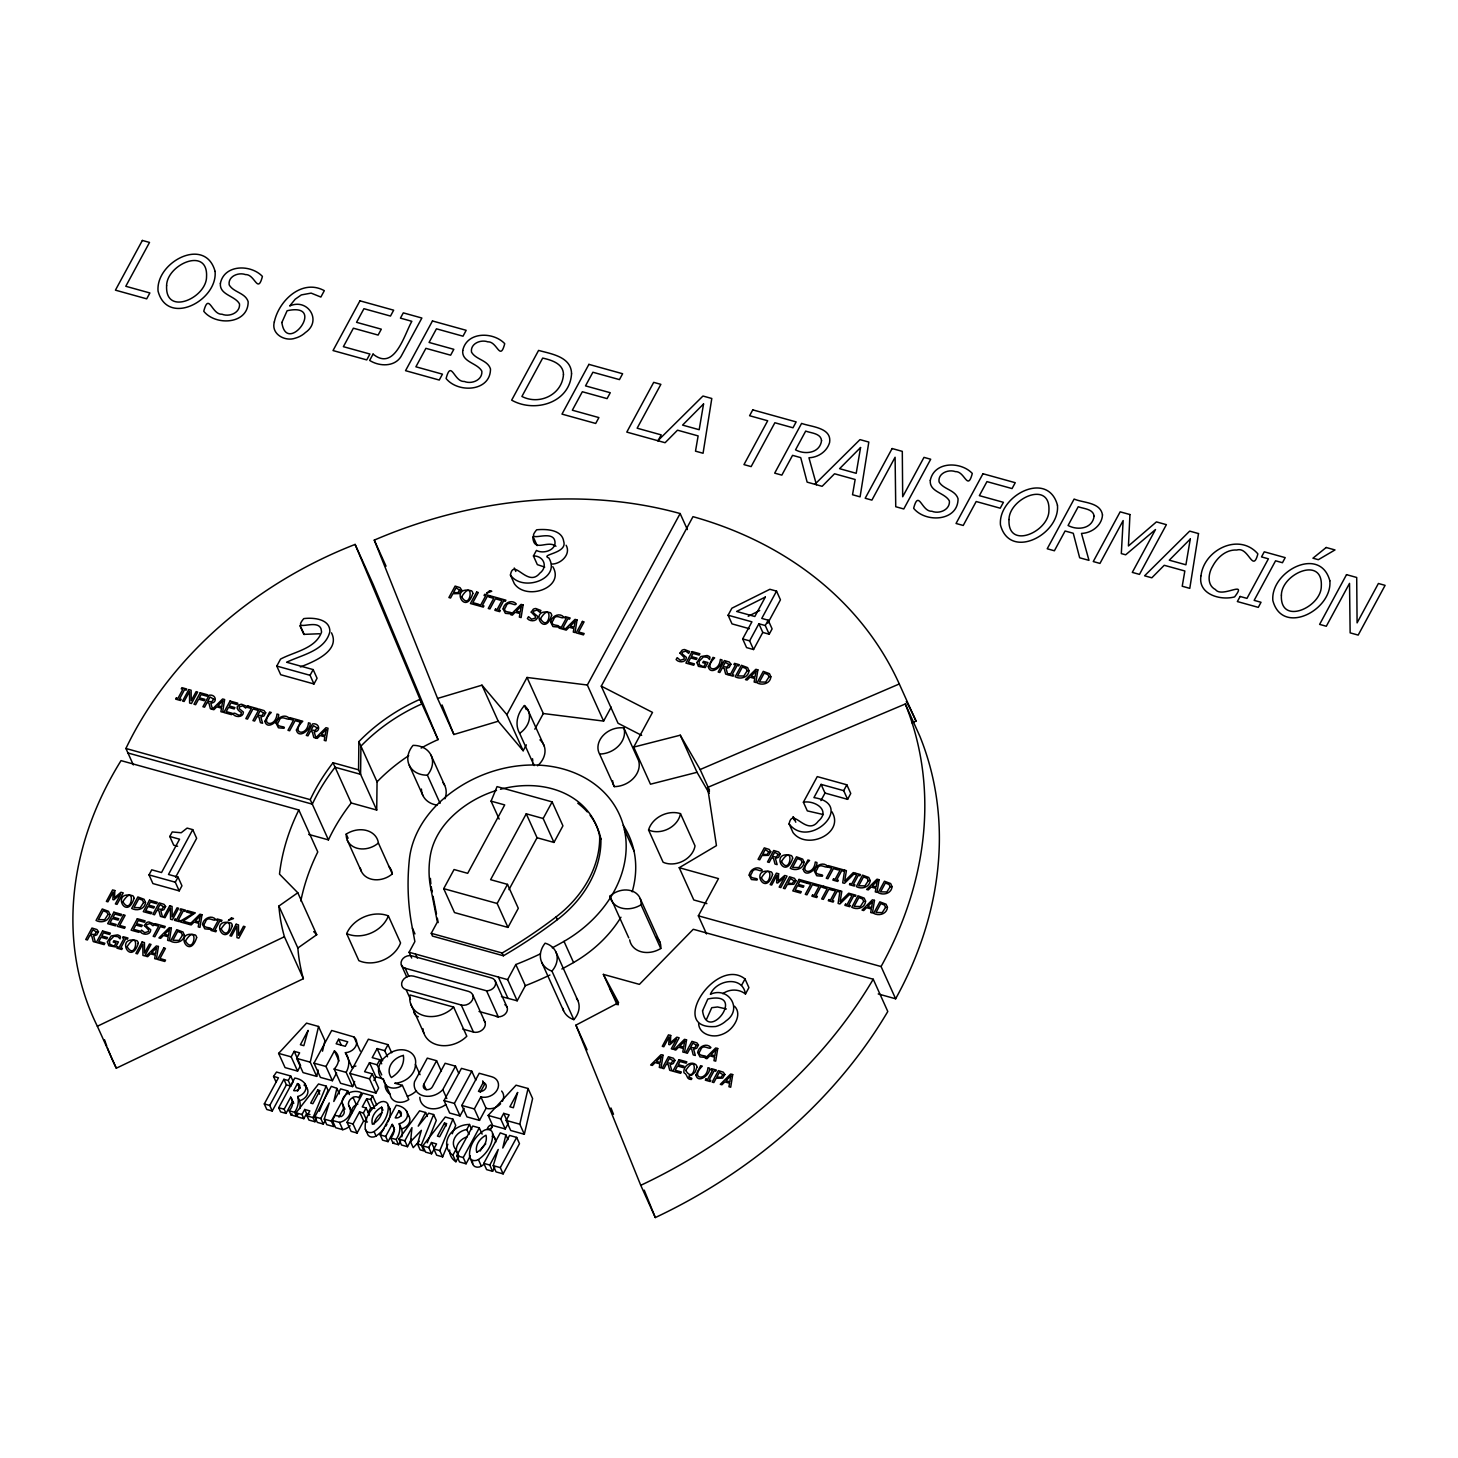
<?xml version="1.0" encoding="UTF-8"?>
<svg xmlns="http://www.w3.org/2000/svg" width="1458" height="1458" viewBox="0 0 1458 1458"><rect width="100%" height="100%" fill="white"/><g stroke="black" fill="none" stroke-linecap="round" stroke-linejoin="round"><path stroke-width="1.5" d="M351.214 802.975A198.598 158.193 -24.3 0 0 328.433 839.881L310.262 799.658A198.598 158.193 -24.3 0 1 333.044 762.734L351.214 802.975L376.711 810.047L358.559 769.824L358.887 741.612A161.346 128.523 -24.3 0 1 419.886 699.366L438.056 739.607A161.346 128.523 -24.3 0 0 421.18 748.063M376.711 810.047L377.057 781.834L358.887 741.612M419.394 1141.14L413.215 1147.665L410.555 1141.76L411.958 1127.635L404.85 1140.776L407.511 1146.681L411.575 1139.172M294.17 1051.327L299.619 1052.84L296.63 1058.38L303.045 1072.596L316.678 1076.387L310.262 1062.171L318.537 1026.468L306.544 1023.133L278.624 1053.387L285.057 1067.602L297.596 1071.083L300.585 1065.561L294.17 1051.327L291.181 1056.868L297.596 1071.083M316.678 1076.387L318.154 1070.081M322.528 1051.182L324.952 1040.684L318.537 1026.468M503.703 1113.383L509.152 1114.896L506.163 1120.418L510.701 1130.479L524.333 1134.269L519.795 1124.209L528.069 1088.506L516.059 1085.189L488.157 1115.425L492.695 1125.485L505.252 1128.966L508.241 1123.425L503.703 1113.383L500.695 1118.906L505.252 1128.966M524.333 1134.269L532.607 1098.567L528.069 1088.506M325.426 1120.163L323.312 1124.063L317.315 1122.387L314.8 1116.846L331.312 1086.338L336.871 1088.361L333.809 1101.483L340.607 1088.907L347.697 1090.876L349.373 1094.575M492.604 1171.284L486.608 1169.626L483.783 1163.375L500.294 1132.866L505.853 1134.889L502.773 1148.011L509.589 1135.436L516.679 1137.404L519.485 1143.655L503.138 1173.872L496.048 1171.904L493.223 1165.653L498.217 1149.451L489.779 1165.051L492.604 1171.284L494.718 1167.384M407.511 1146.681L401.515 1145.004L398.854 1139.117L419.594 1110.832L425.59 1112.509L418.209 1126.141L428.725 1113.183L433.627 1114.55L421.289 1145.022L423.95 1150.927L420.141 1149.87L417.48 1143.965L421.38 1130.351L410.555 1141.76M706.474 1019.452L711.741 1007.697L717.555 1006.968L726.357 1008.972M324.259 1119.124L331.349 1121.093L333.846 1126.633L326.756 1124.665L324.259 1119.124L329.253 1102.922L320.815 1118.505L323.312 1124.063M427.249 1142.799L436.288 1120.437L433.627 1114.55M491.073 801.153L497.05 786.609L552.145 801.9L562.934 825.829L553.967 842.432L537.054 837.73L526.247 813.801L490.599 879.684L507.493 884.368L518.301 908.298L507.967 927.416L454.513 912.58L443.706 888.651L454.058 869.533L467.69 873.324L504.705 804.925L491.073 801.153L499.165 819.086M304.722 1109.465L309.789 1110.887L307.055 1115.899L308.932 1120.072L314.946 1121.731L313.069 1117.575L326.136 1086.101L318.5 1083.987L295.992 1112.837L297.869 1116.992L303.865 1118.669L306.599 1113.639L304.722 1109.465L301.988 1114.495L303.865 1118.669M314.946 1121.731L316.678 1117.539M319.302 1111.251L328.014 1090.274L326.136 1086.101M431.477 1142.525L436.543 1143.929L433.828 1148.959L436.635 1155.192L442.631 1156.868L439.824 1150.617L452.909 1119.161L445.273 1117.028L422.747 1145.879L425.572 1152.13L431.568 1153.788L434.302 1148.758L431.477 1142.525L428.761 1147.537L431.568 1153.788M442.631 1156.868L447.879 1144.275M452.235 1133.777L455.716 1125.394L452.909 1119.161M192.729 829.638L168.49 874.472L178.04 877.115L181.958 885.79L179.206 890.874L152.908 883.566L149.008 874.891L151.741 869.825L161.528 872.54L179.571 839.207L169.784 836.491L172.244 831.953L181.193 832.755L187.116 828.089L192.729 829.638L196.648 838.314L175.561 877.297M276.783 666.069L280.556 659.089C294.498 651.635 315.639 648.737 321.58 632.061L321.052 628.908C317.224 617.846 291.582 633.355 303.756 618.611C313.215 617.39 330.146 618.775 329.873 631.66C325.17 650.869 301.934 654.77 286.643 662.242L313.16 669.587L317.079 678.262L313.98 683.966L280.701 674.726L276.783 666.069L310.062 675.309L313.98 683.966M179.206 890.874L175.288 882.199L178.04 877.115M310.062 675.309L313.16 669.587M510.428 575.035C513.635 557.12 527.577 588.339 539.824 573.176C548.226 566.943 543.834 555.735 533.428 555.954L536.435 550.413C543.761 554.623 558.159 549.484 554.441 539.624C549.866 529.436 524.716 544.344 536.635 529.801C546.003 528.871 562.114 529.491 563.717 541.465C567.727 553.639 539.26 554.332 548.882 558.013C561.348 578.917 522.638 592.568 510.428 575.035L514.346 583.71C526.557 601.243 565.267 587.574 552.801 566.688M272.245 1110.996L266.796 1109.483L264.299 1103.943L278.442 1077.79L273.539 1076.423L276.528 1072.049L290.707 1075.986L293.222 1081.544L290.762 1086.064L286.406 1084.861L283.891 1079.303L269.748 1105.456L272.245 1110.996L286.406 1084.861M290.762 1086.064L288.265 1080.524L290.707 1075.986M286.041 1113.402L284.164 1109.246L290.689 1097.181L292.566 1101.337L286.041 1113.402L280.592 1111.889L278.715 1107.734L294.771 1078.063A18.589 14.817 -24.3 0 1 304.777 1083.476L306.672 1087.632A9.805 7.8 -24.3 0 1 299.583 1100.717A24.549 19.555 -24.3 0 1 299.856 1108.59M297.505 1083.586L293.696 1090.62A4.41 3.517 -24.3 0 0 299.419 1088.16A4.41 3.517 -24.3 0 0 297.505 1083.586L299.382 1087.741A4.41 3.517 -24.3 0 1 300.293 1088.142M297.468 1091.277L299.382 1087.741M336.616 1072.906L332.406 1080.706L320.396 1077.371L313.98 1063.155L331.677 1030.478L353.911 1036.948L360.326 1051.163M526.356 744.874L523.167 750.742L506.892 714.675L527.031 677.46L587.337 685.023L603.612 721.09L543.324 713.527L527.031 677.46M658.05 440.772L661.221 434.885L637.146 428.196L660.875 384.347L653.694 382.361L626.794 432.097L665.103 442.722L677.514 430.183L698.127 435.906L695.502 451.16L703.066 453.256L711.796 398.49L702.956 396.029L657.868 440.717M338.621 1039.262L336.16 1043.782L345.291 1046.315L347.733 1041.796L338.621 1039.262L341.372 1045.35M332.406 1080.706L325.991 1066.491L334.429 1050.89L339.003 1061.06M317.753 1090.019L310.682 1103.086L312.85 1103.688L319.94 1090.62L317.753 1090.019L319.63 1094.174M411.685 958.052L409.078 952.274L414.874 941.576L412.377 928.126A332.825 265.101 -24.3 0 1 409.388 859.254A99.964 79.625 -24.3 0 1 440.845 801.153A113.031 90.031 -24.3 0 1 567.399 770.261A117.806 93.841 -24.3 0 1 624.425 829.73L633.975 850.889A117.205 93.367 -24.3 0 1 632.189 891.84M534.831 729.2L543.324 713.527M381.704 1074.929L377.13 1064.777L369.494 1062.663L364.591 1071.703L372.227 1073.817L378.643 1088.051L375.927 1093.081L356.281 1087.632L349.865 1073.398L368.382 1039.208L388.01 1044.657L391.673 1052.785M500.495 789.27A90.651 72.207 -24.3 0 1 599.675 836.418L600.915 839.188A109.222 86.988 -24.3 0 1 557.375 919.652A426.064 339.368 -24.3 0 1 503.393 955.774L432.497 936.091L431.24 933.32L437.364 922.003L430.93 889.107A130.582 104.01 -24.3 0 1 430.238 856.101A75.652 60.27 -24.3 0 1 451.196 817.373A90.651 72.207 -24.3 0 1 496.54 790.418M331.349 1121.093L347.697 1090.876M342.776 1129.695L335.632 1127.708L332.333 1120.437L335.067 1115.406L341.208 1116.591A5.65 4.502 -24.3 0 0 344.161 1111.142L342.484 1103.761A10.17 8.092 -24.3 0 1 348.189 1093.19A13.632 10.862 -24.3 0 1 361.493 1092.753L358.759 1097.783A5.139 4.101 -24.3 0 0 353.018 1097.4A7.655 6.105 -24.3 0 0 348.662 1105.437A12.429 9.914 -24.3 0 1 339.477 1122.405L342.776 1129.695A12.429 9.914 -24.3 0 0 350.12 1125.795M338.967 1117.193L344.07 1107.752M387.5 1056.795L384.748 1050.689L377.112 1048.575L372.209 1057.633L379.845 1059.747L381.686 1063.811M375.927 1093.081L369.494 1078.847L372.227 1073.817M377.13 1064.777L379.845 1059.747M384.748 1050.689L388.01 1044.657M357.101 1133.012L353.018 1124.009L359.561 1111.925L363.625 1120.947L357.101 1133.012L351.086 1131.353L347.022 1122.332L362.805 1093.172L372.628 1095.887L376.693 1104.909M587.337 685.023L680.139 513.544A413.817 329.617 -24.3 0 0 374.269 540.116L437.582 698.437L453.875 734.504L498.235 721.236L523.167 750.742M373.941 1080.487L375.909 1076.879L369.494 1062.663M373.977 1106.622L370.715 1099.423L366.632 1098.858L362.277 1106.895L366.104 1107.971L369.348 1115.17M366.632 1120.2L363.37 1113.001L366.104 1107.971M370.715 1099.423L372.628 1095.887M368.09 1112.709L370.697 1107.88L366.632 1098.858M641.666 735.361L618.028 723.241L601.279 686.135L692.987 516.661A433.008 344.908 -24.3 0 1 899.294 683.966L916.043 721.09L911.906 722.858M507.967 927.416L497.16 903.486L507.493 884.368M553.967 842.432L543.16 818.503L552.145 801.9M508.951 889.635L537.054 837.73M603.612 721.09L611.175 707.13M388.028 1141.65L385.677 1136.438L392.22 1124.373L394.571 1129.585L388.028 1141.65L382.579 1140.138L380.228 1134.925L396.284 1105.255A18.589 14.817 -24.3 0 1 406.308 1110.668L408.659 1115.88A9.805 7.8 -24.3 0 1 401.57 1128.948A24.549 19.555 -24.3 0 1 401.843 1136.821M399.018 1110.796L395.209 1117.83A4.41 3.517 -24.3 0 0 400.932 1115.37A4.41 3.517 -24.3 0 0 399.018 1110.796L401.369 1115.99M423.786 1084.333L436.58 1060.713L427.303 1058.125L414.509 1081.763A16.876 13.432 -24.3 0 0 423.221 1095.742A16.876 13.432 -24.3 0 0 442.795 1089.618L455.497 1066.162L445.127 1063.283L432.443 1086.739A4.994 3.973 -24.3 0 1 425.955 1089.527A4.994 3.973 -24.3 0 1 423.786 1084.333L426.21 1089.691M549.903 975.019A284.82 226.865 -24.3 0 1 525.354 985.699L517.189 1000.789L507.639 979.63L515.804 964.54A284.82 226.865 -24.3 0 0 540.353 953.86M709.171 793.28L697.033 772.303L650.468 784.204L633.72 747.097L652.51 712.397L601.279 686.135M464.136 1108.335L460.035 1115.899L449.665 1113.037L444.034 1100.553L461.457 1068.368L471.809 1071.229L475.837 1080.159M460.035 1115.899L454.386 1103.414L471.809 1071.229M444.508 1123.061L437.436 1136.128L439.623 1136.748L446.695 1123.662L444.508 1123.061L445.929 1126.177M479.518 1120.382L466.979 1116.901L461.803 1105.456L479.226 1073.27L491.765 1076.751A12.593 10.024 -24.3 0 1 497.233 1089.837A12.593 10.024 -24.3 0 1 480.885 1096.872L474.36 1108.937L479.518 1120.382L486.061 1108.317A12.593 10.024 -24.3 0 0 500.623 1103.779M749.339 628.69L732.007 623.878L728.089 615.221L731.88 608.205L769.879 589.287L776.549 591.128L780.449 599.803L767.801 623.186M480.302 1092.297L484.402 1084.716L482.671 1080.907M455.917 1149.615L458.887 1156.212L455.898 1161.734L452.909 1155.155L455.917 1149.615A14.27 11.354 -24.3 0 1 454.805 1137.75A14.27 11.354 -24.3 0 1 466.797 1129.494L469.512 1124.464L471.754 1129.421M470.333 1155.866L466.068 1163.776L459.507 1161.971L456.7 1155.72L472.756 1126.05L479.299 1127.872L482.124 1134.105M753.549 649.539L749.631 640.864L758.889 623.769L762.789 632.426L753.549 649.539L746.587 647.607L742.669 638.932L751.927 621.837L728.089 615.221M466.068 1163.776L463.243 1157.543L479.299 1127.872M776.549 591.128L761.769 618.411L768.184 620.197L772.102 628.872L769.204 634.212L762.789 632.426M769.204 634.212L765.286 625.537L768.184 620.197M503.138 1173.872L500.313 1167.621L516.679 1137.404M706.547 933.958L698.346 915.824L718.484 878.609L679.228 867.71L693.789 899.969L706.875 903.596M789.106 823.916C792.532 806.146 806.42 837.092 818.284 821.182C831.115 810.356 814.803 800.077 803.394 802.21L817.264 776.604L846.843 784.805L850.761 793.48L847.608 799.33L825.009 793.061L821.091 784.386L813.929 797.617C856.174 804.032 809.646 850.524 789.106 823.916L793.024 832.573C807.149 850.962 845.166 832.974 831.825 811.65M820.909 800.606L825.009 793.061M847.608 799.33L843.69 790.655L846.843 784.805M741.557 985.335L745.02 978.956C716.024 955.737 666.671 1030.66 715.878 1026.487A19.792 15.765 -24.3 0 0 726.175 1020.782C743.216 1009.064 728.362 986.064 710.392 994.283C716.279 979.831 742.523 975.129 745.475 994.01L748.92 987.631L745.02 978.956M212.194 709.281L222.6 698.965L224.641 699.53L222.637 712.178L220.887 711.686L221.488 708.169L216.732 706.857L213.87 709.736L210.408 708.788L208.931 703.12L207.036 702.61L204.576 707.166L202.917 706.711L209.132 695.229C216.13 693.862 217.752 702.975 210.827 703.157L212.558 709.372M315.584 737.967L325.991 727.67L328.032 728.235L326.009 740.864L324.259 740.391L324.879 736.873L320.122 735.543L317.243 738.441L313.798 737.475L312.322 731.825L310.426 731.296L307.948 735.853L306.308 735.397L312.504 723.915C319.521 722.567 321.143 731.661 314.217 731.843L315.93 738.076M814.894 484.293L859.983 439.623L868.822 442.066L860.092 496.85L852.529 494.736L855.153 479.5L834.541 473.777L822.13 486.316L807.131 482.142L800.734 457.63L792.551 455.352L781.852 475.126L774.69 473.139L801.59 423.403C811.085 426.921 832.081 427.467 829.584 442.576C826.923 451.579 818.157 457.429 808.953 457.757L816.444 484.73M278.897 906.056L297.797 892.752L279.499 874.126A236.652 188.501 -24.3 0 1 298.835 809.974L121.032 760.62A368.273 293.35 -24.3 0 0 97.358 1026.25L116.312 1068.204L303.373 978.701A236.652 188.501 -24.3 0 1 297.851 948.01L278.897 906.056A236.652 188.501 -24.3 0 0 284.419 936.729L303.373 978.701M297.851 948.01L316.732 934.724L297.797 892.752M239.094 704.961C234.574 707.531 238.693 711.048 241.408 712.616C240.497 719.414 233.754 710.046 233.171 714.311C235.904 717.737 243.431 717.354 243.413 712.105L239.331 708.734L239.24 706.93L242.793 705.854L245.709 708.096L246.694 706.273L241.609 704.269A4.574 3.645 -24.3 0 0 239.094 704.961M679.228 867.71L716.443 845.64L707.604 787.429L905.29 703.995L919.852 736.254A412.231 328.36 -24.3 0 1 895.631 998.785L878.226 993.955M722.804 993.7C729.419 988.816 739.078 988.816 745.475 994.01M575.91 1025.138L618.593 1002.685L603.375 974.381L639.406 984.369L693.261 929.275L873.233 979.229L887.794 1011.487A461.767 367.799 -24.3 0 1 655.316 1217.558L640.755 1185.318L575.91 1025.138L587.064 1049.833M748.209 616.278L759.691 610.519M97.358 1026.25L284.419 936.729M300.384 666.944C313.288 661.987 340.789 650.942 331.476 632.827M633.72 747.097L680.266 735.197L700.15 769.532L899.294 683.966M437.582 698.437L481.96 685.169L506.892 714.675M489.888 1129.494L492.239 1127.125L490.726 1124.993A5.595 4.447 -24.3 0 0 487.264 1129.494A6.178 4.921 -24.3 0 0 483.291 1130.879A31.566 25.132 -24.3 0 0 469.676 1157.178L472.647 1163.757A6.288 5.012 -24.3 0 0 481.377 1166.181A32.586 25.952 -24.3 0 0 483.619 1164.486M299.929 625.701L303.829 634.376L319.466 633.756M532.808 536.854C533.683 553.311 547.388 539.46 555.954 546.24M551.489 564.046C560.528 564.428 571.354 554.35 566.123 545.256M487.264 1129.494L491.018 1128.966L492.111 1126.141M370.697 1107.88L374.797 1108.426M496.413 1016.536L498.308 1016.827A7.873 6.269 -24.3 0 0 506.637 1012.144A7.873 6.269 -24.3 0 0 504.869 1004.671M409.078 952.274L507.639 979.63M501.461 996.616L517.189 1000.789M758.889 623.769L765.286 625.537M742.669 638.932L749.631 640.864M821.091 784.386L843.69 790.655M526.247 813.801L543.16 818.503M333.044 762.734L358.559 769.824M438.056 739.607L373.284 584.64L355.114 544.417A368.819 293.769 -24.3 0 0 125.917 748.483L310.262 799.658M127.958 752.984L312.304 804.16A198.598 158.193 -24.3 0 1 335.085 767.254L360.582 774.326L360.928 746.131A161.346 128.523 -24.3 0 1 421.927 703.886L355.114 544.417M698.346 915.824L881.069 966.545L895.631 998.785M308.677 834.395L328.433 839.881M443.706 888.651L497.16 903.486M177.603 846.241L173.702 845.166L169.784 836.491M431.24 933.32L502.153 953.003A426.064 339.368 -24.3 0 0 556.118 916.882A109.222 86.988 -24.3 0 0 599.675 836.418M149.008 874.891L175.288 882.199M405.16 968.221L486.553 990.802A7.873 6.269 -24.3 0 0 495.283 985.298A7.873 6.269 -24.3 0 0 491.474 977.954L411.849 955.865A7.727 6.16 -24.3 0 0 401.807 960.184A7.727 6.16 -24.3 0 0 405.16 968.221L408.769 976.222M406.162 989.709L461.238 1004.999A8.493 6.761 -24.3 0 0 472.283 1000.243A8.493 6.761 -24.3 0 0 468.601 991.422L413.507 976.131A8.493 6.761 -24.3 0 0 402.463 980.87A8.493 6.761 -24.3 0 0 406.162 989.709L410.518 999.368M479.026 1011.469L498.308 1016.827L486.553 990.802M453.657 1007.114L410.026 994.994A26.481 21.105 -24.3 0 0 423.95 1015.643A26.481 21.105 -24.3 0 0 453.657 1007.114L466.815 1036.237A26.481 21.105 -24.3 0 1 439.569 1045.313A26.481 21.105 -24.3 0 1 422.948 1028.71M462.86 1029.111L473.449 1032.045A8.493 6.761 -24.3 0 0 483.291 1028.984A8.493 6.761 -24.3 0 0 484.001 1020.4M375.909 1076.879L383.545 1078.993M402.372 1085.335L394.735 1083.221A19.063 15.181 -24.3 0 0 415.439 1064.522A17.769 14.143 -24.3 0 0 406.162 1050.38A17.769 14.143 -24.3 0 0 385.987 1056.357A19.063 15.181 -24.3 0 0 383.709 1080.159L390.124 1094.393A12.502 9.951 -24.3 0 0 408.787 1099.569L402.372 1085.335A12.502 9.951 -24.3 0 1 383.709 1080.159M278.624 1053.387L291.181 1056.868M296.63 1058.38L310.262 1062.171M313.98 1063.155L325.991 1066.491M349.865 1073.398L369.494 1078.847M334.155 1069.042L346.147 1072.377L352.581 1086.593L340.571 1083.276L334.155 1069.042A15.965 12.721 -24.3 0 0 334.429 1050.89M444.034 1100.553L454.386 1103.414M461.803 1105.456L474.36 1108.937M488.157 1115.425L500.695 1118.906M506.163 1120.418L519.795 1124.209M283.891 1079.303L288.265 1080.524M359.561 1111.925L363.37 1113.001M363.625 1120.947L367.452 1122.004M347.022 1122.332L353.018 1124.009M332.333 1120.437L339.477 1122.405M417.48 1143.965L421.289 1145.022M306.599 1113.639L309.971 1114.568M398.854 1139.117L404.85 1140.776M422.747 1145.879L428.761 1147.537M433.828 1148.959L439.824 1150.617M493.223 1165.653L500.313 1167.621M456.7 1155.72L463.243 1157.543M483.783 1163.375L489.779 1165.051M314.8 1116.846L320.815 1118.505M380.228 1134.925L385.677 1136.438M392.22 1124.373A13.578 10.807 -24.3 0 1 390.708 1137.987L396.157 1139.5L398.508 1144.712A24.549 19.555 -24.3 0 0 400.604 1140.849M278.715 1107.734L284.164 1109.246M264.299 1103.943L269.748 1105.456M290.689 1097.181A13.578 10.807 -24.3 0 1 289.176 1110.796L294.644 1112.308L296.521 1116.464A24.549 19.555 -24.3 0 0 298.015 1113.912M295.992 1112.837L301.988 1114.495M307.055 1115.899L313.069 1117.575M289.176 1110.796L291.071 1114.951L296.521 1116.464M390.708 1137.987L393.059 1143.2L398.508 1144.712M544.727 567.107L537.346 564.629L533.428 555.954M823.387 814.566L807.313 810.885L803.394 802.21M313.689 931.607L316.732 934.724M734.559 1006.257C741.393 1013.201 736.071 1023.88 730.075 1029.457A19.792 15.765 -24.3 0 1 719.796 1035.144C711.285 1037.75 699.02 1033.722 698.619 1023.498M610.264 989.636L618.374 1004.744M680.139 513.544L687.374 529.564M793.425 817.009L795.776 822.203M792.933 816.863L794.482 820.325M700.15 769.532L709.463 790.145M707.604 787.429L709.426 791.457M680.266 735.197L697.033 772.303M680.467 813.637L695.029 845.895A21.013 16.731 -24.3 0 1 663.117 862.243L648.555 829.985A22.617 18.025 -24.3 0 1 680.467 813.637A21.013 16.731 -24.3 0 1 648.555 829.985M623.842 727.943L638.549 760.529A22.143 17.642 -24.3 0 1 614.31 786.627L599.584 754.041A20.303 16.184 -24.3 0 1 603.065 735.561A20.303 16.184 -24.3 0 1 623.842 727.943A22.143 17.642 -24.3 0 1 599.584 754.041M533.245 536.963L537.164 545.638M514.255 568L515.822 571.463M640.244 898.657L659.982 942.342M628.763 937.877L609.936 896.178A19.209 15.309 -24.3 0 1 630.804 890.638A19.209 15.309 -24.3 0 1 641.028 904.798L660.766 948.502A21.761 17.332 -24.3 0 1 629.674 939.863M527.668 709.426L544.217 746.04M533.336 763.391A30.855 24.586 -24.3 0 0 534.12 765.596L519.649 733.356A22.198 17.678 -24.3 0 0 524.443 705.544L526.265 709.572M481.96 685.169L498.235 721.236M603.375 974.381L617.099 1004.744M556.118 916.882L557.375 919.652M624.425 829.73A117.205 93.367 -24.3 0 1 564.009 941.376L573.559 962.535A284.82 226.865 -24.3 0 1 561.859 968.987M374.269 540.116L386.042 566.178M555.899 951.946L577.824 1000.498M551.944 971.101A22.854 18.207 -24.3 0 0 545.128 943.18A23.747 18.918 -24.3 0 0 551.944 971.101L573.851 1019.652A22.854 18.207 -24.3 0 0 576.457 998.129M541.629 962.152L563.553 1010.704M431.039 755.189L444.672 785.352M515.804 964.54L525.354 985.699M422.929 795.576L409.315 765.395A23.911 19.045 -24.3 0 1 413.051 745.366A24.021 19.136 -24.3 0 1 427.394 775.182L440.097 803.34M502.153 953.003L503.393 955.774M498.454 977.279L508.004 998.438M495.301 981.143L507.056 1007.15M430.93 889.107L432.188 891.877A130.582 104.01 -24.3 0 1 431.222 886.537M472.72 994.848L484.931 1021.894M300.312 625.81L304.23 634.485M461.238 1004.999L473.449 1032.045M348.079 838.222L346.22 834.104A22.143 17.642 -24.3 0 1 378.406 843.034L392.33 873.907A20.303 16.184 -24.3 0 1 372.756 879.484A20.303 16.184 -24.3 0 1 360.345 868.148M412.377 928.126L414.965 933.904M505.853 1134.889L507.967 1139.573M480.885 1096.872L486.061 1108.317M415.548 954.279L417.28 958.125M488.284 1129.513A6.178 4.921 -24.3 0 1 492.567 1133.449L495.538 1140.028A32.586 25.952 -24.3 0 1 495.592 1142.379M388.357 915.879L400.567 942.943A28.322 22.563 -24.3 0 1 358.868 960.658L346.658 933.612A29.342 23.364 -24.3 0 1 388.357 915.879A28.322 22.563 -24.3 0 1 346.658 933.612M455.497 1066.162L458.723 1073.288M347.314 840.264L361.256 871.119M401.406 965.087L406.818 977.097M436.58 1060.713L441.409 1071.411M410.7 1003.924L423.841 1033.066M466.797 1129.494L469.02 1134.452M469.676 1157.178A6.288 5.012 -24.3 0 0 478.406 1159.602L481.377 1166.181M442.795 1089.618L446.822 1098.53M415.439 1064.522L420.032 1074.692M298.835 809.974L317.771 851.946A236.652 188.501 -24.3 0 0 300.822 900.989M425.59 1112.509L427.358 1116.427M377.112 1048.575L382.616 1060.768M406.308 1110.668A9.805 7.8 -24.3 0 1 399.237 1123.754L401.57 1128.948M384.11 1128.492A32.586 25.952 -24.3 0 1 376.091 1136.092A6.288 5.012 -24.3 0 1 367.38 1133.668L365.338 1129.166A31.566 25.132 -24.3 0 1 378.952 1102.849A6.178 4.921 -24.3 0 1 388.211 1105.437L390.252 1109.939A32.586 25.952 -24.3 0 1 388.12 1121.767M381.65 1107.187A17.04 13.578 -24.3 0 1 372.391 1124.282A16.858 13.432 -24.3 0 1 381.65 1107.187L382.998 1110.194M353.911 1036.948A10.479 8.347 -24.3 0 1 355.643 1046.48A10.479 8.347 -24.3 0 1 345.382 1052.694L351.797 1066.91A25.041 19.938 -24.3 0 1 352.763 1068.295M365.338 1129.166A6.288 5.012 -24.3 0 0 374.068 1131.59L376.091 1136.092M353.018 1097.4L356.317 1104.672A7.655 6.105 -24.3 0 0 351.961 1112.727L348.662 1105.437M336.871 1088.361L339.386 1093.901M342.484 1103.761L344.945 1109.21M304.777 1083.476A9.805 7.8 -24.3 0 1 297.705 1096.544L299.583 1100.717M125.917 748.483L133.334 764.903M273.539 1076.423L276.036 1081.982M610.957 1107.971L613.508 1114.295M644.217 1190.165L655.316 1217.558M442.047 704.943L453.875 734.504M433.044 896.269L436.471 913.82M437.327 918.194L438.184 922.586M116.312 1068.204A368.273 293.35 -24.3 0 1 107.528 1048.083M106.762 1046.024A368.273 293.35 -24.3 0 1 104.557 1039.809M377.057 781.834A161.346 128.523 -24.3 0 1 408.696 755.681M906.256 701.571A433.008 344.908 -24.3 0 1 916.043 721.09M905.29 703.995A412.231 328.36 -24.3 0 1 881.069 966.545M873.233 979.229A461.767 367.799 -24.3 0 1 640.755 1185.318M418.373 1016.755A8.493 6.761 -24.3 0 1 413.835 1011.597M430.875 883.84A130.582 104.01 -24.3 0 1 430.42 878.372M577.769 803.212A90.651 72.207 -24.3 0 1 587.301 811.906M590.125 815.332A90.651 72.207 -24.3 0 1 600.915 839.188M388.593 866.07A22.143 17.642 -24.3 0 1 392.33 873.907M378.406 843.034A20.303 16.184 -24.3 0 1 357.082 848.228A20.303 16.184 -24.3 0 1 346.22 834.104M442.904 782.527A24.021 19.136 -24.3 0 1 444.927 798.802M437.072 805.108A23.911 19.045 -24.3 0 1 421.417 789.051M539.952 739.862A22.198 17.678 -24.3 0 1 537.583 765.796M532.808 761.094A30.855 24.586 -24.3 0 1 532.553 758.725M427.394 775.182A23.911 19.045 -24.3 0 1 409.315 765.395M519.649 733.356A30.855 24.586 -24.3 0 1 524.443 705.544M614.31 786.627A20.303 16.184 -24.3 0 1 612.652 780.65M656.392 937.366A19.209 15.309 -24.3 0 1 660.766 948.502M641.028 904.798A21.761 17.332 -24.3 0 1 609.936 896.178M573.851 1019.652A23.747 18.918 -24.3 0 1 562.679 1008.152M620.944 917.21A117.205 93.367 -24.3 0 1 573.559 962.535M623.259 825.337A117.806 93.841 -24.3 0 1 633.975 850.889M564.009 941.376A284.82 226.865 -24.3 0 1 552.29 947.828M354.622 1081.453A25.041 19.938 -24.3 0 1 352.581 1086.593M355.898 1066.017A10.479 8.347 -24.3 0 1 351.797 1066.91M345.382 1052.694A25.041 19.938 -24.3 0 1 346.147 1072.377M501.661 1091.058A12.593 10.024 -24.3 0 1 502.409 1101.282M445.802 1104.526A16.876 13.432 -24.3 0 1 428.852 1108.226A16.876 13.432 -24.3 0 1 419.813 1097.327M416.459 1090.748A19.063 15.181 -24.3 0 1 407.383 1096.288M390.124 1094.393A19.063 15.181 -24.3 0 1 385.021 1085.609M291.964 1113.894A13.578 10.807 -24.3 0 1 291.071 1114.951M292.566 1101.337A13.578 10.807 -24.3 0 1 293.787 1103.323M304.029 1085.062A18.589 14.817 -24.3 0 1 304.758 1085.627M305.451 1086.265A18.589 14.817 -24.3 0 1 306.672 1087.632M297.705 1096.544A24.549 19.555 -24.3 0 1 294.644 1112.308M407.438 1114.495A18.589 14.817 -24.3 0 1 408.659 1115.88M393.952 1142.143A13.578 10.807 -24.3 0 1 393.059 1143.2M399.237 1123.754A24.549 19.555 -24.3 0 1 396.157 1139.5M386.99 1124.082A32.586 25.952 -24.3 0 1 385.659 1126.323M388.612 1107.005A6.178 4.921 -24.3 0 1 390.252 1109.939M374.123 1124.1A16.858 13.432 -24.3 0 1 382.014 1112.654M388.211 1105.437A32.586 25.952 -24.3 0 1 374.068 1131.59M472.647 1163.757A31.566 25.132 -24.3 0 1 472.501 1161.425M493.897 1137.094A6.178 4.921 -24.3 0 1 495.538 1140.028M492.221 1136.292A6.178 4.921 -24.3 0 1 493.114 1136.62M480.283 1150.982A16.858 13.432 -24.3 0 1 485.751 1143.874M492.567 1133.449A32.586 25.952 -24.3 0 1 478.406 1159.602M456.791 1152.713A14.27 11.354 -24.3 0 1 467.307 1136.693M455.898 1161.734A19.956 15.91 -24.3 0 1 449.629 1150.016M452.909 1155.155A19.956 15.91 -24.3 0 1 448.663 1136.329A19.956 15.91 -24.3 0 1 469.512 1124.464M356.317 1104.672A5.139 4.101 -24.3 0 1 357.848 1104.143M144.342 925.557L148.479 929.803L148.516 931.534L144.688 932.683L141.535 930.095L140.497 932.008C143.248 935.435 150.757 935.034 150.739 929.803L146.675 926.431L146.565 924.627L150.119 923.534L153.035 925.794L154.038 923.953L148.935 921.966A4.574 3.645 -24.3 0 0 146.42 922.659L144.342 925.557M220.395 283.326C219.265 295.063 235.066 295.573 239.513 303.938C240.333 312.832 229.27 317.261 221.962 314.199C211.665 314.892 208.95 291.636 203.755 311.265C215.675 326.155 248.224 324.423 248.17 301.733C245.4 292.693 233.48 292.511 229.179 284.857C227.831 276.309 238.511 271.99 245.491 274.596C255.022 274.068 257.647 294.662 262.422 276.419C250.922 264.19 224.313 264.208 220.395 283.326M462.733 350.576C461.585 362.313 477.386 362.842 481.851 371.189C482.653 380.101 471.608 384.511 464.282 381.449C453.985 382.16 451.287 358.905 446.093 378.515C457.994 393.405 490.544 391.692 490.489 368.983C487.719 359.944 475.8 359.762 471.499 352.107C470.15 343.559 480.83 339.24 487.81 341.846C497.342 341.318 499.966 361.912 504.741 343.669C493.241 331.458 466.633 331.476 462.733 350.576M531.222 612.105L535.359 616.351L535.396 618.064L531.587 619.213L528.525 616.661L527.377 618.538C530.129 621.983 537.638 621.582 537.638 616.351L533.555 612.961L533.464 611.175L537.018 610.082L539.934 612.324L540.918 610.501L535.815 608.515A4.574 3.645 -24.3 0 0 533.3 609.207L531.222 612.105M679.957 653.129L684.112 657.376L684.13 659.107L680.321 660.255L677.168 657.667L676.129 659.581C678.881 663.007 686.39 662.625 686.372 657.376L682.308 654.004L682.198 652.2L685.752 651.125L688.668 653.366L689.652 651.544L684.567 649.539A4.574 3.645 -24.3 0 0 682.052 650.232L679.957 653.129M930.295 480.356C929.147 492.093 944.948 492.604 949.395 500.969C950.215 509.863 939.152 514.291 931.844 511.229C921.547 511.922 918.832 488.667 913.637 508.295C925.557 523.167 958.106 521.454 958.052 498.764C955.282 489.724 943.362 489.542 939.061 481.887C937.713 473.34 948.393 469.02 955.373 471.627C964.904 471.08 967.529 491.692 972.304 473.431C960.804 461.22 934.195 461.238 930.295 480.356M107.382 941.886L108.84 945.75L115.729 946.953L118.444 941.941L113.924 940.683L113.195 942.032L116.075 942.834L114.471 945.805L113.159 945.75L109.678 944.091L109.605 940.72L113.924 936.218L117.934 936.692L120.066 938.843L120.413 936.419A9.204 7.326 -24.3 0 0 117.515 934.888L111.209 935.927L107.382 941.886M696.924 662.515L698.382 666.379L705.271 667.582L707.987 662.57L703.467 661.312L702.738 662.661L705.617 663.463L704.014 666.415L702.701 666.379L699.22 664.72L699.147 661.331L703.467 656.847L707.476 657.321L709.609 659.472L709.955 657.048A9.204 7.326 -24.3 0 0 707.057 655.517L700.751 656.556L696.924 662.515M114.836 890.546L114.489 897.8L120.941 892.26L123.237 892.897L117.023 904.361L115.382 903.905L120.722 894.009L113.852 899.841L112.849 899.568L113.268 891.95L107.91 901.828L106.361 901.409L112.576 889.927L114.836 890.546M670.735 1035.472L670.388 1042.725L676.84 1037.167L679.155 1037.804L672.94 1049.286L671.281 1048.812L676.64 1038.934L669.751 1044.766L668.748 1044.475L669.167 1036.857L663.809 1046.753L662.278 1046.315L668.475 1034.852L670.735 1035.472M778.627 873.761L778.28 881.015L784.732 875.456L787.028 876.094L780.814 887.576L779.173 887.102L784.513 877.224L777.624 883.056L776.622 882.764L777.059 875.146L771.701 885.042L770.152 884.605L776.367 873.142L778.627 873.761M1129.95 514.546L1128.437 545.966L1156.431 521.891L1166.382 524.661L1139.482 574.379L1132.301 572.393L1155.501 529.546L1125.667 554.805L1121.311 553.603L1123.152 520.561L1099.952 563.426L1093.263 561.549L1120.163 511.831L1129.95 514.546M202.571 924.463L204.794 928.855L210.317 929.366C213.178 926.413 200.056 929.347 205.268 922.276C207.273 914.786 214.49 922.44 215.693 919.433C211.374 914.439 203.245 918.485 202.571 924.463M276.2 723.405L278.423 727.797L283.946 728.307C286.825 725.355 273.685 728.289 278.915 721.2C280.902 713.727 288.137 721.382 289.322 718.375C285.003 713.381 276.892 717.427 276.2 723.405M503.138 608.97L505.361 613.344L510.883 613.854C513.763 610.902 500.623 613.854 505.835 606.765C507.84 599.293 515.075 606.947 516.26 603.922C511.94 598.928 503.83 602.974 503.138 608.97M550.687 622.165L552.91 626.557L558.432 627.049C561.312 624.097 548.172 627.049 553.384 619.96C555.389 612.488 562.624 620.142 563.809 617.117C559.489 612.141 551.361 616.187 550.687 622.165M697.762 1052.53L699.986 1056.922L705.508 1057.433C708.406 1054.48 695.211 1057.396 700.46 1050.325C702.464 1042.853 709.681 1050.507 710.884 1047.482C706.565 1042.506 698.437 1046.552 697.762 1052.53M749.175 875.146L751.399 879.538L756.921 880.049C759.782 877.096 746.66 880.031 751.872 872.941C753.877 865.469 761.094 873.123 762.297 870.098C757.978 865.123 749.849 869.168 749.175 875.146M814.493 871.374L816.717 875.748L822.239 876.258C825.119 873.306 811.978 876.24 817.191 869.168C819.196 861.678 826.413 869.351 827.615 866.325C823.296 861.332 815.168 865.378 814.493 871.374M1201.009 575.71C1197.547 594.171 1220.31 600.805 1234.58 596.905C1248.267 579.318 1222.041 598.491 1215.48 589.579C1206.659 585.114 1208.281 573.249 1212.71 566.178C1217.375 557.302 1226.233 549.356 1236.84 550.031C1248.832 546.221 1252.695 573.759 1257.871 553.858C1239.154 532.225 1203.944 549.775 1201.009 575.71M264.9 721.309C266.96 730.64 279.499 720.945 278.642 714.511L276.984 714.056C275.726 728.453 258.376 725.009 271.279 712.488L269.639 712.014L264.9 721.309M296.411 730.057C298.453 739.388 311.01 729.693 310.135 723.259L308.476 722.804C307.237 737.201 289.887 733.739 302.79 721.218L301.132 720.762L296.411 730.057M708.278 666.707C710.319 676.02 722.876 666.324 722.002 659.909L720.343 659.435C719.104 673.833 701.754 670.388 714.657 657.868L712.998 657.394L708.278 666.707M695.903 1074.983C697.945 1084.296 710.502 1074.601 709.627 1068.185L707.968 1067.712C706.729 1082.109 689.361 1078.665 702.282 1066.144L700.624 1065.67L695.903 1074.983M803.194 869.278C805.235 878.591 817.792 868.895 816.917 862.48L815.259 862.024C814.02 876.404 796.651 872.959 809.573 860.439L807.914 859.983L803.194 869.278M274.323 321.945C270.878 334.046 284.93 341.81 295.172 338.201A19.792 15.765 -24.3 0 0 305.469 332.497C322.51 320.778 307.674 297.778 289.686 305.998L295.209 299.2L301.332 294.917L311.137 293.113L320.869 297.049L324.314 290.671C302.079 278.405 278.733 300.694 274.323 321.945M134.027 898.365C126.409 922.367 110.535 889.836 132.751 895.722A5.504 4.392 -24.3 0 1 134.027 898.365M138.255 943.381C130.637 967.365 114.763 934.833 136.979 940.72A5.504 4.392 -24.3 0 1 138.255 943.381M215.073 271.407C217.825 300.585 167.506 326.957 158.065 291.144C155.477 262.039 205.45 235.722 215.073 271.407M196.63 937.658C189.011 961.66 173.137 929.129 195.354 935.015A5.504 4.392 -24.3 0 1 196.63 937.658M232.296 925.648C224.678 949.632 208.804 917.118 231.02 923.005A5.504 4.392 -24.3 0 1 232.296 925.648M472.811 593.479C465.193 617.463 449.319 584.95 471.535 590.818A5.504 4.392 -24.3 0 1 472.811 593.479M551.634 615.349C544.016 639.351 528.142 606.82 550.359 612.706A5.504 4.392 -24.3 0 1 551.634 615.349M696.924 1067.147L695.211 1072.013L692.04 1074.892A5.34 4.265 -24.3 0 1 689.269 1075.621C687.247 1078.792 693.935 1076.988 691.274 1079.503C686.044 1079.521 687.939 1074.473 683.948 1072.724C682.8 1066.8 690.345 1060.385 695.648 1064.486A5.504 4.392 -24.3 0 1 696.924 1067.147M772.521 874.545C764.903 898.547 749.011 866.016 771.246 871.902A5.504 4.392 -24.3 0 1 772.521 874.545M792.605 858.215C784.987 882.218 769.113 849.686 791.329 855.573A5.504 4.392 -24.3 0 1 792.605 858.215M1057.451 505.197C1060.203 534.375 1009.884 560.765 1000.461 524.953C997.855 495.848 1047.828 469.512 1057.451 505.197M1329.842 580.813C1332.594 609.991 1282.293 636.362 1272.852 600.55C1270.246 571.445 1320.219 545.128 1329.842 580.813M109.879 914.385C109.441 921.11 101.349 923.461 96.046 920.454L102.26 908.972L108.493 911.323L109.879 914.385M145.49 902.356C145.053 909.081 136.961 911.432 131.676 908.425L137.872 896.943L144.105 899.294L145.49 902.356M184.364 935.052C183.927 941.795 175.835 944.128 170.55 941.139L176.746 929.657L182.979 931.99L184.364 935.052M571.554 373.795C569.695 402.991 534.63 413.143 511.667 400.148L538.585 350.412C551.215 353.929 571.354 356.7 571.554 373.795M748.993 670.68C748.574 677.423 740.482 679.756 735.178 676.749L741.393 665.285L747.608 667.618L748.993 670.68M770.863 676.749C770.444 683.492 762.352 685.825 757.048 682.836L763.263 671.354L769.496 673.687L770.863 676.749M804.069 862.188C803.631 868.932 795.539 871.264 790.254 868.275L796.451 856.794L802.684 859.126L804.069 862.188M865.578 901.172C865.141 907.915 857.049 910.266 851.764 907.259L857.96 895.777L864.193 898.128L865.578 901.172M870.171 880.541C869.733 887.284 861.642 889.617 856.356 886.61L862.553 875.146L868.786 877.479L870.171 880.541M887.448 907.24C887.029 913.984 878.937 916.335 873.634 913.328L879.848 901.846L886.063 904.197L887.448 907.24M892.041 886.61C891.622 893.353 883.53 895.686 878.226 892.697L884.441 881.215L890.656 883.548L892.041 886.61M281.868 322.491C286.606 356.463 327.613 301.806 287.117 310.736L281.868 322.491M702.556 1010.777C707.312 1044.748 748.319 990.091 707.823 999.022L702.556 1010.777M98.488 931.698L96.775 934.87L93.658 935.963L95.39 942.178L93.239 941.595L91.763 935.927L89.867 935.398L87.407 939.973L85.749 939.517L91.963 928.035L96.902 929.53L98.488 931.698M165.629 906.493L163.916 909.664L160.799 910.758L162.512 916.991L160.38 916.389L158.904 910.74L157.008 910.211L154.53 914.767L152.89 914.312L159.086 902.848L164.043 904.343L165.629 906.493M265.702 712.78L263.971 715.951L260.854 717.044L262.586 723.259L260.435 722.676L258.959 717.008L257.064 716.479L254.603 721.054L252.945 720.598L259.159 709.117L264.098 710.611L265.702 712.78M674.981 1060.403L673.25 1063.575L670.133 1064.668L671.865 1070.901L669.714 1070.3L668.238 1064.65L666.342 1064.121L663.882 1068.678L662.224 1068.222L668.438 1056.74L673.377 1058.235L674.981 1060.403M730.914 664.228L729.2 667.381L726.084 668.493L727.797 674.708L725.665 674.106L724.189 668.457L722.293 667.928L719.815 672.503L718.174 672.029L724.371 660.565L729.328 662.06L730.914 664.228M698.473 1045.022L696.76 1048.174L693.644 1049.286L695.357 1055.501L693.206 1054.899L691.73 1049.25L689.853 1048.721L687.374 1053.296L685.734 1052.822L691.93 1041.358L696.888 1042.853L698.473 1045.022M780.267 854.151L778.536 857.322L775.419 858.416L777.15 864.63L775 864.047L773.524 858.379L771.628 857.851L769.168 862.425L767.509 861.97L773.724 850.488L778.663 851.982L780.267 854.151M1102.485 514.911C1101.956 525.5 1091.623 533.154 1081.49 533.409L1088.98 560.364L1079.667 557.794L1073.27 533.264L1065.087 531.004L1054.389 550.778L1047.227 548.773L1074.127 499.055C1083.367 503.046 1100.389 502.062 1102.485 514.911M166.613 285.732C164.973 316.586 206.526 298.033 206.544 276.801C208.239 246.019 166.704 264.554 166.613 285.732M122.855 901.682C132.259 917.465 135.977 881.27 122.855 901.682M127.083 946.679C136.505 962.462 140.205 926.267 127.083 946.679M185.439 940.957C194.862 956.758 198.561 920.545 185.439 940.957M221.124 928.946C230.528 944.748 234.246 908.534 221.124 928.946M461.621 596.778C471.043 612.56 474.743 576.366 461.621 596.778M540.462 618.666C549.885 634.449 553.584 598.236 540.462 618.666M685.752 1070.445C695.138 1086.265 698.892 1050.015 685.752 1070.445M761.331 877.862C770.753 893.645 774.453 857.45 761.331 877.862M781.433 861.514C790.837 877.315 794.555 841.102 781.433 861.514M1009.009 519.522C1007.35 550.377 1048.922 531.842 1048.922 510.61C1050.617 479.828 1009.082 498.344 1009.009 519.522M1281.4 595.137C1279.741 625.992 1321.312 607.439 1321.312 586.207C1323.007 555.425 1281.473 573.96 1281.4 595.137M461.585 589.98L459.361 593.57L452.873 593.734L450.558 598.017L448.9 597.543L455.115 586.08L460.017 587.629L461.585 589.98M724.863 1074.51L722.639 1078.1L716.151 1078.264L713.837 1082.547L712.178 1082.091L718.393 1070.609L723.296 1072.177L724.863 1074.51M770.753 851.764L768.53 855.372L762.042 855.518L759.727 859.801L758.069 859.345L764.284 847.863L769.204 849.431L770.753 851.764M796.032 880.705L793.808 884.295L787.32 884.459L785.005 888.724L783.347 888.268L789.562 876.787L794.464 878.354L796.032 880.705M840.027 890.802L838.113 903.468L839.899 903.96L850.379 893.681L848.702 893.207L840.1 901.773L841.813 891.294L840.027 890.802M844.638 870.171L842.706 882.837L844.492 883.329L854.971 873.032L853.294 872.577L844.692 881.142L846.405 870.663L844.638 870.171M158.43 946.479L156.407 959.127L154.657 958.635L155.277 955.118L150.52 953.805L147.659 956.685L145.982 956.229L156.389 945.914L158.43 946.479M171.37 928.163L169.365 940.811L167.615 940.319L168.217 936.801L163.46 935.471L160.599 938.369L158.922 937.913L169.347 927.598L171.37 928.163M201.988 914.749L199.983 927.379L198.233 926.905L198.835 923.388L194.078 922.057L191.217 924.955L189.54 924.5L199.946 914.184L201.988 914.749M523.112 604.942L521.107 617.591L519.358 617.099L519.959 613.581L515.203 612.269L512.341 615.167L510.664 614.693L521.071 604.377L523.112 604.942M577.04 619.923L575.035 632.553L573.286 632.079L573.887 628.562L569.13 627.232L566.269 630.129L564.592 629.656L575.017 619.358L577.04 619.923M663.062 1055.246L661.039 1067.894L659.289 1067.402L659.909 1063.884L655.152 1062.572L652.291 1065.47L650.614 1064.996L661.021 1054.681L663.062 1055.246M686.554 1039.864L684.549 1052.494L682.8 1052.02L683.401 1048.502L678.644 1047.172L675.783 1050.07L674.106 1049.614L684.513 1039.299L686.554 1039.864M757.887 669.86L755.882 682.508L754.132 682.016L754.734 678.499L749.977 677.168L747.116 680.066L745.439 679.61L755.845 669.295L757.887 669.86M717.737 1048.521L715.714 1061.151L713.964 1060.677L714.584 1057.141L709.827 1055.829L706.966 1058.727L705.289 1058.253L715.696 1047.956L717.737 1048.521M732.718 1074.582L730.695 1087.231L728.945 1086.739L729.565 1083.221L724.808 1081.909L721.947 1084.788L720.27 1084.333L730.677 1074.017L732.718 1074.582M874.472 900.37L872.449 913L870.699 912.526L871.319 908.99L866.562 907.678L863.683 910.576L862.024 910.102L872.431 899.786L874.472 900.37M879.065 879.721L877.042 892.369L875.292 891.877L875.912 888.359L871.155 887.047L868.294 889.927L866.617 889.471L877.023 879.156L879.065 879.721M1198.512 533.573L1189.783 588.358L1182.219 586.244L1184.844 570.989L1164.231 565.285L1151.82 577.805L1144.585 575.801L1189.673 531.113L1198.512 533.573M156.516 947.736L155.514 953.696L151.687 952.621L156.516 947.736M169.474 929.42L168.472 935.362L164.626 934.305L169.474 929.42M222.746 700.788L221.725 706.747L217.898 705.672L222.746 700.788M200.092 916.007L199.09 921.948L195.244 920.891L200.092 916.007M326.118 729.492L325.116 735.433L321.289 734.376L326.118 729.492M521.217 606.218L520.214 612.16L516.369 611.084L521.217 606.218M575.145 621.181L574.142 627.122L570.297 626.065L575.145 621.181M703.558 403.957L699.184 429.709L682.563 425.098L703.558 403.957M661.148 1056.521L660.146 1062.463L656.319 1061.388L661.148 1056.521M684.659 1041.121L683.656 1047.063L679.811 1046.006L684.659 1041.121M755.991 671.117L754.971 677.059L751.143 676.002L755.991 671.117M715.823 1049.778L714.821 1055.72L710.994 1054.663L715.823 1049.778M730.804 1075.84L729.802 1081.8L725.975 1080.724L730.804 1075.84M860.566 447.533L856.211 473.303L839.589 468.674L860.566 447.533M872.558 901.627L871.556 907.569L867.729 906.511L872.558 901.627M877.151 880.978L876.149 886.938L872.321 885.863L877.151 880.978M1190.275 539.041L1185.919 564.793L1169.28 560.182L1190.275 539.041M459.689 590.18L457.721 592.786L453.566 592.422L456.044 587.847L459.689 590.18M722.968 1074.71L720.999 1077.334L716.844 1076.97L719.341 1072.377L722.968 1074.71M768.858 851.982L766.89 854.588L762.753 854.224L765.231 849.631L768.858 851.982M794.136 880.905L792.168 883.512L788.013 883.147L790.509 878.573L794.136 880.905M96.556 932.008L94.588 934.56L90.56 934.141L92.893 929.803L96.556 932.008M108.001 914.567L104.63 919.725L98.415 919.597L103.208 910.758L106.871 912.198L108.001 914.567M143.613 902.538L140.241 907.696L134.027 907.569L138.82 898.729L142.483 900.169L143.613 902.538M163.697 906.803L161.729 909.373L157.701 908.935L160.034 904.616L163.697 906.803M213.725 699.202L211.756 701.772L207.729 701.334L210.08 696.997L213.725 699.202M182.487 935.234L179.115 940.41L172.901 940.282L177.694 931.425L181.357 932.865L182.487 935.234M263.752 713.09L261.784 715.641L257.756 715.222L260.107 710.884L263.752 713.09M317.115 727.888L315.147 730.458L311.119 730.021L313.452 725.701L317.115 727.888M563.462 374.578C562.095 394.826 539.241 405.47 521.909 396.448L542.686 358.085C551.379 360.035 563.517 363.607 563.462 374.578M728.982 664.52L726.995 667.09L722.986 666.652L725.319 662.333L728.982 664.52M673.031 1060.713L671.063 1063.283L667.035 1062.846L669.386 1058.508L673.031 1060.713M747.134 670.862L743.762 676.038L737.548 675.911L742.341 667.053L746.004 668.493L747.134 670.862M696.541 1045.313L694.555 1047.883L690.545 1047.445L692.878 1043.126L696.541 1045.313M769.004 676.931L765.632 682.107L759.418 681.98L764.211 673.122L767.874 674.562L769.004 676.931M821.547 440.608C819.888 453.238 804.998 455.024 795.539 449.848L805.691 431.076C810.994 433.154 820.89 433.245 821.547 440.608M778.317 854.461L776.349 857.012L772.321 856.593L774.672 852.256L778.317 854.461M802.192 862.371L798.82 867.546L792.605 867.419L797.398 858.562L801.062 860.02L802.192 862.371M863.701 901.354L860.329 906.53L854.115 906.402L858.908 897.545L862.571 899.003L863.701 901.354M868.294 880.723L864.922 885.899L858.707 885.771L863.5 876.914L867.164 878.354L868.294 880.723M885.589 907.423L882.199 912.599L876.003 912.471L880.796 903.614L884.441 905.072L885.589 907.423M890.182 886.792L886.81 891.968L880.596 891.84L885.389 882.983L889.034 884.441L890.182 886.792M1094.083 516.241C1092.425 528.871 1077.535 530.657 1068.076 525.481L1078.227 506.728C1083.531 508.787 1093.427 508.878 1094.083 516.241M308.075 1030.496L303.847 1045.678L300.384 1044.73L308.075 1030.496M517.608 1092.534L513.362 1107.734L509.899 1106.768L517.608 1092.534M142.355 240.442L115.437 290.16L146.693 298.835L149.882 292.967L125.789 286.278L149.518 242.429L142.355 240.442M359.944 300.822L333.025 350.558L366.742 359.907L369.931 354.039L343.377 346.676L353.383 328.196L378.114 335.067L381.303 329.18L356.554 322.327L363.935 308.695L390.489 316.058L393.66 310.189L359.944 300.822M176.327 697.981L175.689 699.147L180.519 700.496L181.157 699.311L179.571 698.874L184.51 689.743L186.095 690.181L186.733 689.014L181.904 687.666L181.266 688.85L182.851 689.288L177.912 698.418L176.327 697.981M188.775 689.579L182.56 701.061L184.109 701.48L189.467 691.584L189.613 703.011L191.472 703.521L197.668 692.058L196.137 691.621L191.217 700.715L191.126 690.235L188.775 689.579M373.066 354.094L369.639 360.418C379.809 366.906 396.084 367.088 401.952 354.823L421.872 318.026L403.301 312.869L400.44 318.136L411.849 321.307C404.486 334.082 394.772 371.881 373.066 354.094M200.202 692.75L193.987 704.232L195.645 704.688L198.634 699.166L204.193 700.697L204.922 699.348L199.363 697.799L201.131 694.573L206.908 696.177L207.656 694.81L200.202 692.75M432.461 320.96L405.543 370.678L439.259 380.046L442.448 374.159L415.894 366.796L425.9 348.334L450.631 355.187L453.821 349.319L429.071 342.448L436.452 328.815L463.006 336.197L466.177 330.31L432.461 320.96M102.57 930.988L96.374 942.451L104.156 944.62L104.885 943.253L98.761 941.558L101.058 937.294L106.78 938.879L107.509 937.53L101.805 935.945L103.5 932.792L109.623 934.505L110.352 933.138L102.57 930.988M113.87 912.198L107.673 923.679L115.455 925.848L116.184 924.481L110.061 922.786L112.357 918.522L118.062 920.107L118.809 918.74L113.086 917.155L114.799 914.02L120.923 915.715L121.652 914.366L113.87 912.198M230.018 701.025L223.803 712.506L231.585 714.657L232.314 713.308L226.19 711.613L228.505 707.349L234.209 708.934L234.938 707.567L229.234 705.982L230.947 702.847L237.071 704.542L237.8 703.193L230.018 701.025M123.474 914.877L117.278 926.34L124.477 928.345L125.224 926.996L119.665 925.447L125.133 915.332L123.474 914.877M117.551 946.989L116.913 948.156L121.743 949.504L122.381 948.338L120.795 947.882L125.734 938.752L127.32 939.189L127.958 938.023L123.128 936.692L122.49 937.859L124.076 938.296L119.137 947.427L117.551 946.989M247.896 705.982L247.149 707.349L251.341 708.497L245.855 718.63L247.514 719.086L252.981 708.971L257.173 710.119L257.902 708.77L247.896 705.982M137.344 918.722L131.129 930.186L138.911 932.355L139.658 931.006L133.535 929.293L135.831 925.028L141.535 926.614L142.283 925.265L136.56 923.679L138.273 920.527L144.397 922.24L145.126 920.873L137.344 918.722M149.481 900.169L143.285 911.651L151.067 913.801L151.796 912.453L145.672 910.758L147.969 906.493L153.691 908.079L154.42 906.712L148.716 905.126L150.411 901.992L156.535 903.687L157.264 902.338L149.481 900.169M142.1 941.959L135.904 953.423L137.435 953.86L142.793 943.964L142.939 955.391L144.798 955.901L151.012 944.42L149.463 944L144.542 953.076L144.451 942.597L142.1 941.959M155.222 923.679L154.493 925.028L158.667 926.194L153.181 936.309L154.84 936.765L160.325 926.65L164.499 927.817L165.228 926.45L155.222 923.679M169.711 905.783L163.515 917.264L165.046 917.702L170.404 907.805L170.55 919.214L172.409 919.743L178.623 908.261L177.074 907.824L172.153 916.918L172.062 906.439L169.711 905.783M175.088 919.123L174.45 920.308L179.279 921.638L179.917 920.472L178.332 920.034L183.271 910.904L184.856 911.341L185.494 910.175L180.664 908.826L180.027 909.992L181.612 910.43L176.673 919.579L175.088 919.123M163.806 947.973L157.592 959.455L164.809 961.46L165.538 960.093L159.979 958.544L165.447 948.429L163.806 947.973M290.014 717.682L289.285 719.031L293.459 720.197L287.991 730.312L289.65 730.768L295.117 720.653L299.291 721.819L300.038 720.452L290.014 717.682M181.321 920.581L180.555 922.003L189.248 924.408L189.996 923.06L183.088 921.146L195.299 912.89L187.08 910.612L186.332 911.961L192.693 913.729L181.321 920.581M211.592 929.256L210.954 930.441L215.784 931.771L216.422 930.605L214.836 930.168L219.775 921.037L221.361 921.474L221.999 920.29L217.169 918.959L216.531 920.126L218.117 920.563L213.178 929.694L211.592 929.256M236.141 924.226L229.945 935.708L231.476 936.127L236.834 926.231L236.98 937.658L238.839 938.168L245.053 926.705L243.504 926.267L238.583 935.362L238.492 924.882L236.141 924.226M588.904 364.372L561.986 414.108L595.702 423.458L598.892 417.589L572.338 410.208L582.343 391.746L607.075 398.617L610.264 392.731L585.515 385.878L592.896 372.246L619.45 379.609L622.621 373.74L588.904 364.372M476.657 592.057L470.442 603.521L477.659 605.526L478.388 604.177L472.829 602.628L478.315 592.513L476.657 592.057M479.117 604.596L478.479 605.763L483.309 607.093L483.947 605.927L482.361 605.489L487.3 596.358L488.886 596.796L489.524 595.629L484.694 594.281L484.056 595.447L485.642 595.903L480.703 605.034L479.117 604.596M490.289 595.83L489.56 597.197L493.733 598.363L488.266 608.478L489.906 608.934L495.392 598.819L499.565 599.967L500.313 598.618L490.289 595.83M495.501 609.134L494.863 610.301L499.693 611.649L500.331 610.483L498.745 610.027L503.684 600.896L505.27 601.334L505.908 600.167L501.078 598.837L500.44 600.003L502.026 600.441L497.087 609.572L495.501 609.134M559.708 626.958L559.07 628.125L563.9 629.473L564.538 628.307L562.952 627.851L567.891 618.721L569.477 619.158L570.114 617.992L565.285 616.661L564.647 617.827L566.233 618.265L561.294 627.396L559.708 626.958M582.416 621.418L576.22 632.881L583.419 634.886L584.166 633.537L578.607 631.988L584.075 621.873L582.416 621.418M752.765 409.862L749.594 415.73L767.692 420.761L743.963 464.61L751.143 466.596L774.872 422.747L792.988 427.777L796.159 421.909L752.765 409.862M692.113 651.598L685.916 663.08L693.698 665.249L694.427 663.882L688.304 662.187L690.6 657.923L696.323 659.508L697.052 658.159L691.347 656.574L693.042 653.421L699.166 655.116L699.895 653.767L692.113 651.598M483.272 1082.456L478.461 1091.368A5.577 4.447 -24.3 0 0 485.696 1088.251A5.577 4.447 -24.3 0 0 483.272 1082.456M765.341 597.051L754.825 616.497L736.636 611.449L765.341 597.051M728.945 673.687L728.307 674.854L733.137 676.184L733.775 675.018L732.189 674.58L737.128 665.449L738.714 665.887L739.352 664.72L734.522 663.372L733.884 664.538L735.47 664.994L730.531 674.125L728.945 673.687M892.114 448.535L865.195 498.253L871.902 500.112L895.103 457.247L895.741 506.728L903.778 508.97L930.696 459.234L923.989 457.375L902.684 496.759L902.302 451.36L892.114 448.535M982.965 473.741L956.047 523.477L963.228 525.463L976.186 501.516L1000.224 508.204L1003.414 502.317L979.357 495.647L986.957 481.614L1012.052 488.576L1015.242 482.707L982.965 473.741M679.064 1059.693L672.849 1071.174L680.631 1073.325L681.36 1071.976L675.236 1070.263L677.551 1066.017L683.255 1067.602L683.984 1066.235L678.28 1064.65L679.975 1061.515L686.098 1063.21L686.846 1061.861L679.064 1059.693M799.002 879.411L792.788 890.893L800.57 893.043L801.299 891.695L795.175 890L797.471 885.735L803.194 887.321L803.923 885.954L798.219 884.368L799.913 881.233L806.037 882.928L806.784 881.58L799.002 879.411M807.331 881.726L806.584 883.092L810.776 884.241L805.29 894.355L806.948 894.829L812.434 884.696L816.608 885.863L817.337 884.514L807.331 881.726M705.945 1079.011L705.308 1080.178L710.137 1081.526L710.775 1080.342L709.189 1079.904L714.128 1070.773L715.714 1071.211L716.352 1070.044L711.522 1068.696L710.884 1069.88L712.47 1070.318L707.531 1079.449L705.945 1079.011M812.525 895.03L811.906 896.196L816.735 897.545L817.373 896.36L815.769 895.923L820.726 886.792L822.312 887.229L822.95 886.063L818.102 884.714L817.482 885.899L819.068 886.336L814.129 895.467L812.525 895.03M828.308 865.633L827.579 867L831.753 868.148L826.267 878.263L827.925 878.737L833.411 868.604L837.585 869.77L838.314 868.421L828.308 865.633M823.715 886.282L822.968 887.63L827.16 888.797L821.674 898.912L823.333 899.367L828.818 889.252L832.992 890.419L833.721 889.052L823.715 886.282M833.502 878.937L832.883 880.103L837.712 881.452L838.35 880.268L836.746 879.83L841.703 870.699L843.289 871.137L843.927 869.97L839.079 868.622L838.459 869.806L840.045 870.244L835.106 879.374L833.502 878.937M828.909 899.568L828.29 900.734L833.119 902.083L833.757 900.916L832.154 900.479L837.111 891.33L838.696 891.786L839.334 890.601L834.486 889.271L833.867 890.437L835.452 890.874L830.513 900.005L828.909 899.568M850.105 883.548L849.485 884.714L854.315 886.045L854.935 884.878L853.349 884.441L858.306 875.31L859.892 875.748L860.512 874.581L855.682 873.233L855.062 874.399L856.648 874.855L851.691 883.985L850.105 883.548M845.512 904.179L844.893 905.345L849.722 906.694L850.342 905.527L848.756 905.072L853.695 895.941L855.299 896.378L855.919 895.212L851.089 893.882L850.47 895.048L852.055 895.485L847.098 904.616L845.512 904.179M1240.102 596.468L1237.35 601.553L1258.29 607.366L1261.024 602.282L1254.153 600.368L1275.568 560.801L1282.457 562.715L1285.191 557.63L1264.268 551.817L1261.516 556.901L1268.405 558.815L1246.973 598.381L1240.102 596.468M1346.518 574.652L1319.618 624.389L1326.306 626.247L1349.525 583.364L1350.144 632.863L1358.182 635.087L1385.1 585.351L1378.393 583.492L1357.088 622.876L1356.705 577.477L1346.518 574.652M489.706 590.709L486.644 593.187L491.747 591.274L489.706 590.709M231.458 917.957L228.396 920.417L233.48 918.522L231.458 917.957M1326.179 547.497L1312.947 558.195L1318.342 559.69L1334.981 549.939L1326.179 547.497M403.356 1055.428A16.402 13.067 -24.3 0 0 391.382 1077.553A23.966 19.082 -24.3 0 0 403.356 1055.428M476.73 1152.294A17.04 13.578 -24.3 0 0 485.988 1135.199A16.858 13.432 -24.3 0 0 476.73 1152.294"/></g></svg>
